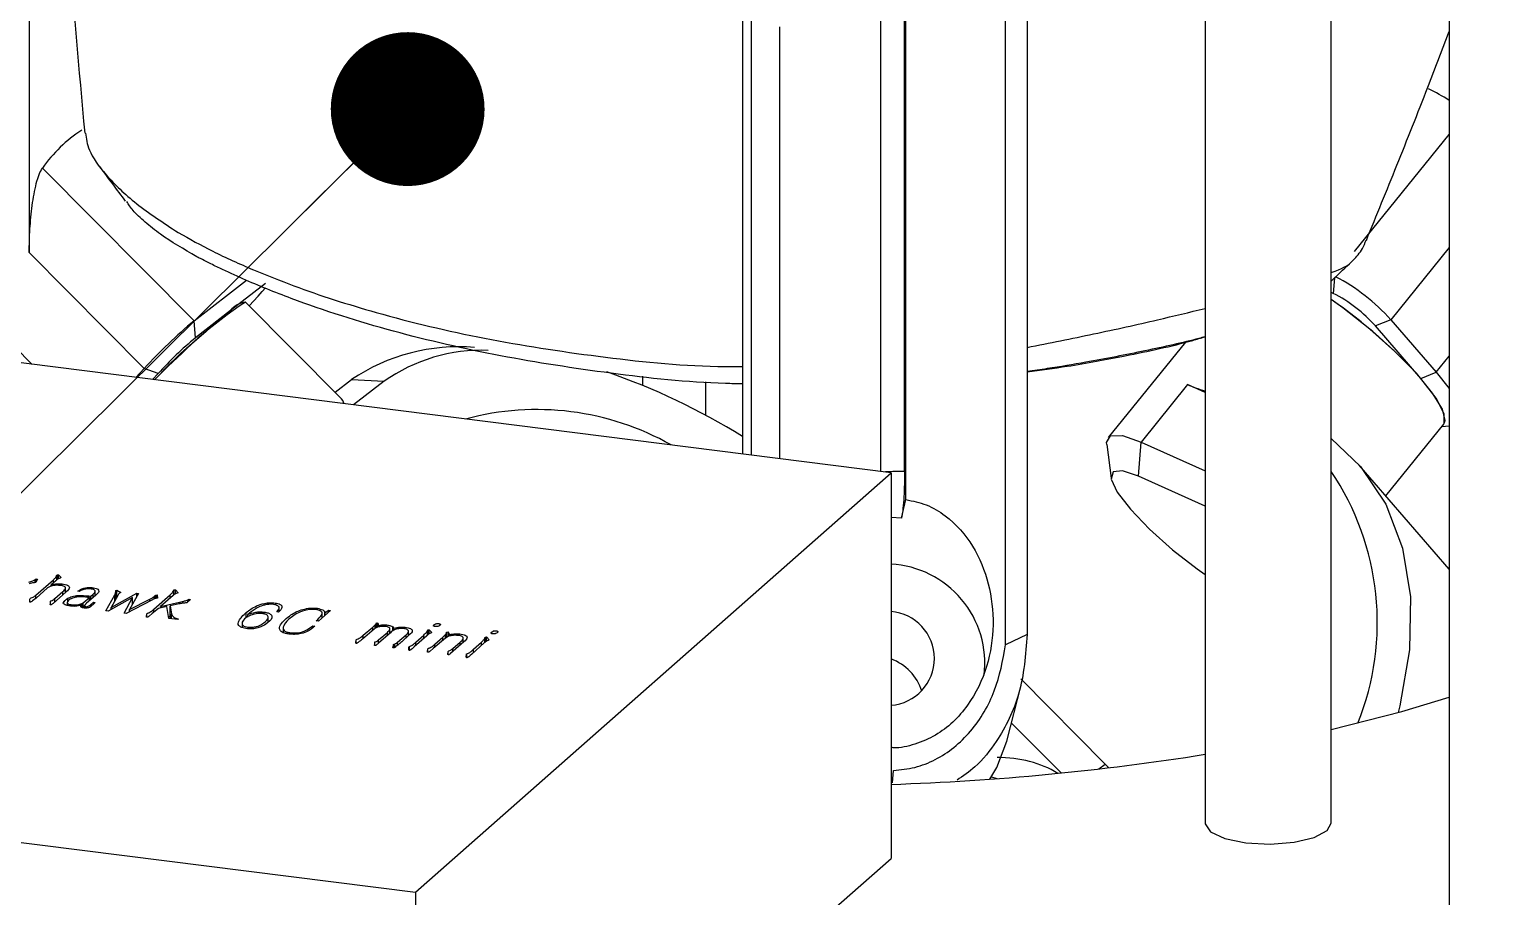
# Model space of a CAD drawing. Header units: millimetres. Extents: x 0 to 297, y 0 to 210.
# Drawn here: x 146.77 to 156.39, y 153.85 to 159.58 of the extents above; entities that cross this region are included whole.
import ezdxf

# ---------------------------------------------------------------- set-up
doc = ezdxf.new("R2010")
doc.units = ezdxf.units.MM
doc.layers.add('图框', color=7, linetype='Continuous')
doc.dimstyles.new('SLDDIMSTYLE0', dxfattribs={"dimtxt": 0.18, "dimasz": 1.016, "dimexe": 0, "dimexo": 0.0625, "dimgap": 0, "dimtad": 0, "dimtih": 1, "dimtoh": 1, "dimdec": 0, "dimrnd": 1e-09, "dimzin": 0, "dimdsep": 46, "dimtxsty": 'Standard', "dimblk1": 'DOT', "dimblk2": 'DOT', "dimsah": 1, "dimcen": 0.09, "dimadec": 0, "dimazin": 0, "dimtfac": 1.016, "dimtdec": 0, "dimtofl": 0, "dimtmove": 0, "dimatfit": 3, "dimldrblk": 'DOT', "dimfxl": 1, "dimfrac": 2, "dimtolj": 1, "dimtzin": 0, "dimarcsym": 0})

# ---------------------------------------------------------------- blocks, each defined once
blk = doc.blocks.new('_Dot')
at = {"color": 0, "linetype": 'ByBlock', "lineweight": -2}
blk.add_line((-0.5, 0), (-1, 0), dxfattribs=at)
at = {"color": 0, "linetype": 'ByBlock', "const_width": 0.5}
blk.add_lwpolyline([(-0.25, 0, 1), (0.25, 0, 1)], format="xyb", close=True, dxfattribs=at)

msp = doc.modelspace()

# ---------------------------------------------------------------- linework, layer by layer
at = {"color": 7, "linetype": 'Continuous', "lineweight": 25}
for p, q in [((156.1476, 168.2682), (156.1476, 153.0857)), ((155.3672, 154.3388), (155.3672, 162.7978)), ((146.7669, 162.6653), (146.7669, 158.1047)), ((154.5338, 162.6724), (154.5338, 154.3388)), ((152.393, 156.6602), (152.393, 160.6042)), ((152.549, 156.6585), (152.549, 160.6496)), ((152.5586, 156.474), (152.5586, 160.6107)), ((151.4785, 159.82), (151.4785, 156.7754)), ((151.5379, 156.768), (151.5379, 159.6505)), ((153.2165, 155.5149), (153.2165, 159.6527)), ((153.3589, 159.7214), (153.3589, 155.5835)), ((151.7239, 159.5946), (151.7239, 156.7445)), ((155.5216, 158.1112), (156.1476, 158.8839)), ((146.854, 158.6622), (147.8559, 157.6549)), ((147.5271, 157.3404), (146.7669, 158.1047)), ((156.1476, 158.1389), (155.7606, 157.6611)), ((147.8559, 157.6549), (148.2015, 157.9219)), ((155.3889, 157.9373), (155.3814, 157.8356)), ((146.2968, 157.8594), (146.787, 157.3665)), ((148.3274, 157.8999), (148.0964, 157.7214)), ((148.2198, 157.7533), (148.2789, 157.8171)), ((155.3814, 157.8356), (155.3672, 157.842)), ((148.0964, 157.7214), (147.8653, 157.5428)), ((148.8213, 157.1486), (148.1954, 157.7779)), ((147.8653, 157.5428), (147.8559, 157.6549)), ((155.7606, 157.6611), (155.6596, 157.6202)), ((155.9604, 157.2735), (155.6596, 157.6202)), ((155.7606, 157.6611), (156.0614, 157.3145)), ((154.4047, 157.5141), (153.8935, 156.8831)), ((152.4596, 156.6518), (146.3794, 157.4179)), ((147.4715, 157.2803), (147.5271, 157.3404)), ((147.6187, 157.307), (147.5271, 157.3404)), ((156.0614, 157.3145), (156.1476, 157.4209)), ((147.6187, 157.307), (147.5812, 157.2665)), ((148.7873, 157.1828), (148.8958, 157.2666)), ((148.8958, 157.2666), (149.1114, 157.255)), ((149.1114, 157.255), (148.9096, 157.0991)), ((150.817, 157.2899), (150.817, 157.2292)), ((151.2336, 157.2523), (151.2336, 157.0314)), ((155.9604, 157.2735), (156.0614, 157.3145)), ((156.0614, 157.3145), (156.1476, 157.2066)), ((154.4186, 157.2331), (154.1114, 156.8538)), ((154.5338, 157.1815), (154.4186, 157.2331)), ((155.7279, 156.4997), (156.1103, 156.9718)), ((156.0975, 156.956), (156.1476, 156.96)), ((154.0949, 156.6284), (154.1114, 156.8538)), ((154.1114, 156.8538), (154.5338, 156.6647)), ((153.8844, 156.8388), (153.9134, 156.6163)), ((156.1476, 156.0159), (155.5529, 156.7014)), ((149.3189, 153.882), (152.4596, 156.6518)), ((152.4596, 156.6518), (152.4596, 154.1063)), ((154.5338, 156.4318), (154.0949, 156.6284)), ((152.5279, 156.3526), (152.5586, 156.474)), ((152.5279, 156.3526), (152.4596, 156.3562)), ((146.807, 155.9463), (146.8129, 155.9506)), ((146.807, 155.9258), (146.807, 155.9463)), ((146.8221, 155.95), (146.8099, 155.9259)), ((146.8101, 155.8427), (146.9264, 155.9453)), ((146.888, 155.8909), (146.8123, 155.8233)), ((146.8129, 155.9506), (146.8221, 155.95)), ((146.8129, 155.9317), (146.8129, 155.9506)), ((146.9012, 155.8985), (146.888, 155.8909)), ((146.9428, 155.9384), (146.9118, 155.9118)), ((146.9118, 155.903), (146.9118, 155.9118)), ((146.9264, 155.9244), (146.9264, 155.9453)), ((146.949, 155.9723), (146.9506, 155.9769)), ((146.949, 155.9437), (146.949, 155.9723)), ((146.9506, 155.9769), (146.9604, 155.9784)), ((146.9506, 155.9451), (146.9506, 155.9769)), ((146.9604, 155.9784), (146.9777, 155.9589)), ((146.9604, 155.951), (146.9604, 155.9784)), ((146.9836, 155.9058), (146.9836, 155.9175)), ((147.007, 155.862), (147.007, 155.8912)), ((147.192, 155.8799), (147.192, 155.8924)), ((146.7701, 155.8011), (146.7709, 155.8049)), ((146.7709, 155.8049), (146.7718, 155.8152)), ((146.7709, 155.7988), (146.7709, 155.8049)), ((146.7718, 155.798), (146.7718, 155.8152)), ((146.8123, 155.8233), (146.7881, 155.8051)), ((146.8101, 155.8217), (146.8101, 155.8427)), ((146.9082, 155.7876), (146.9075, 155.7981)), ((147.0106, 155.8653), (146.9251, 155.7891)), ((146.9365, 155.8205), (146.9887, 155.8666)), ((146.9365, 155.7992), (146.9365, 155.8205)), ((146.9887, 155.8458), (146.9887, 155.8666)), ((146.9887, 155.788), (147.005, 155.8087)), ((147.0183, 155.7932), (147.0183, 155.7742)), ((147.0225, 155.8001), (147.0225, 155.8229)), ((147.0983, 155.8683), (147.0881, 155.8696)), ((147.1035, 155.8721), (147.0983, 155.8683)), ((147.1153, 155.7884), (147.1243, 155.7924)), ((147.1243, 155.7924), (147.1641, 155.8274)), ((147.1243, 155.7595), (147.1243, 155.7924)), ((147.205, 155.8414), (147.1453, 155.7903)), ((147.16, 155.8381), (147.1744, 155.8366)), ((147.1641, 155.8064), (147.1641, 155.8274)), ((147.1723, 155.7801), (147.1914, 155.7962)), ((147.1744, 155.8366), (147.1896, 155.8499)), ((147.1744, 155.8153), (147.1744, 155.8366)), ((147.1896, 155.8282), (147.1896, 155.8499)), ((147.1914, 155.7962), (147.2016, 155.7949)), ((147.1914, 155.7849), (147.1914, 155.7962)), ((147.2018, 155.8387), (147.2018, 155.869)), ((147.2727, 155.7402), (147.3324, 155.8466)), ((147.45, 155.827), (147.2892, 155.7381)), ((147.3083, 155.7629), (147.4775, 155.8567)), ((147.352, 155.8417), (147.3083, 155.7629)), ((147.3324, 155.8063), (147.3324, 155.8466)), ((147.3395, 155.875), (147.3467, 155.8774)), ((147.3396, 155.8711), (147.3395, 155.875)), ((147.3396, 155.8193), (147.3396, 155.8711)), ((147.3467, 155.8774), (147.3722, 155.8619)), ((147.3467, 155.8322), (147.3467, 155.8774)), ((147.3935, 155.725), (147.45, 155.827)), ((147.5764, 155.8111), (147.4077, 155.7232)), ((147.4892, 155.8552), (147.429, 155.7483)), ((147.429, 155.7483), (147.563, 155.8175)), ((147.45, 155.7856), (147.45, 155.827)), ((147.4775, 155.8567), (147.4892, 155.8552)), ((147.4775, 155.8344), (147.4775, 155.8567)), ((147.563, 155.8041), (147.563, 155.8175)), ((147.59, 155.7504), (147.6989, 155.8465)), ((147.5922, 155.8345), (147.5987, 155.8402)), ((147.5922, 155.8186), (147.5922, 155.8345)), ((147.5987, 155.8402), (147.6042, 155.8443)), ((147.5987, 155.8206), (147.5987, 155.8402)), ((147.6042, 155.8443), (147.6128, 155.8447)), ((147.6042, 155.8221), (147.6042, 155.8443)), ((147.6128, 155.8447), (147.6134, 155.8246)), ((147.6128, 155.8245), (147.6128, 155.8447)), ((147.717, 155.8403), (147.6348, 155.7687)), ((147.6348, 155.7687), (147.7595, 155.7964)), ((147.6989, 155.8245), (147.6989, 155.8465)), ((147.7211, 155.8733), (147.7227, 155.8778)), ((147.7211, 155.8437), (147.7211, 155.8733)), ((147.7227, 155.8778), (147.7325, 155.8793)), ((147.7227, 155.845), (147.7227, 155.8778)), ((147.7325, 155.8793), (147.7498, 155.8598)), ((147.7325, 155.8515), (147.7325, 155.8793)), ((147.7595, 155.7863), (147.7595, 155.7964)), ((147.8315, 155.8148), (147.8081, 155.7926)), ((147.8151, 155.813), (147.8234, 155.8164)), ((147.8151, 155.7992), (147.8151, 155.813)), ((147.8234, 155.8164), (147.8315, 155.8148)), ((147.8234, 155.8071), (147.8234, 155.8164)), ((146.9082, 155.7794), (146.9082, 155.7876)), ((147.0414, 155.7707), (147.0414, 155.781)), ((147.1083, 155.7711), (147.11, 155.7765)), ((147.1083, 155.7668), (147.1083, 155.7711)), ((147.11, 155.7671), (147.11, 155.7765)), ((147.1153, 155.7618), (147.1153, 155.7884)), ((147.1307, 155.7718), (147.1307, 155.7588)), ((147.14, 155.7581), (147.14, 155.7674)), ((147.1723, 155.7677), (147.1723, 155.7801)), ((147.1932, 155.7867), (147.1769, 155.7708)), ((147.2892, 155.7381), (147.2727, 155.7402)), ((147.3083, 155.7487), (147.3083, 155.7629)), ((147.4077, 155.7232), (147.3935, 155.725)), ((147.429, 155.7343), (147.429, 155.7483)), ((147.5414, 155.7013), (147.5421, 155.705)), ((147.5421, 155.705), (147.5431, 155.7154)), ((147.5421, 155.699), (147.5421, 155.705)), ((147.5431, 155.6982), (147.5431, 155.7154)), ((147.5796, 155.7216), (147.5596, 155.7055)), ((147.6209, 155.7564), (147.5796, 155.7216)), ((147.59, 155.7303), (147.59, 155.7504)), ((147.6768, 155.7685), (147.6209, 155.7564)), ((147.6348, 155.7594), (147.6348, 155.7687)), ((147.6881, 155.69), (147.6768, 155.7685)), ((147.6865, 155.7016), (147.6984, 155.7042)), ((147.7563, 155.7857), (147.6984, 155.7733)), ((147.6984, 155.7733), (147.7077, 155.7207)), ((147.6984, 155.6947), (147.6984, 155.7733)), ((147.7077, 155.6875), (147.7077, 155.7207)), ((148.2009, 155.6934), (148.2009, 155.7291)), ((148.2224, 155.7252), (148.2102, 155.7151)), ((148.2102, 155.6989), (148.2102, 155.7151)), ((148.3178, 155.7197), (148.3178, 155.7317)), ((148.3461, 155.6687), (148.3461, 155.6959)), ((148.4131, 155.732), (148.4021, 155.7333)), ((148.4226, 155.7403), (148.4131, 155.732)), ((148.4172, 155.7356), (148.4172, 155.7696)), ((148.7571, 155.7424), (148.6779, 155.6726)), ((148.7019, 155.6937), (148.7019, 155.7344)), ((148.7201, 155.7342), (148.7223, 155.7292)), ((148.7201, 155.7098), (148.7201, 155.7342)), ((148.7223, 155.7292), (148.7454, 155.7439)), ((148.7223, 155.7117), (148.7223, 155.7292)), ((148.7454, 155.7439), (148.7571, 155.7424)), ((148.7454, 155.7321), (148.7454, 155.7439)), ((147.7478, 155.6824), (147.6881, 155.69)), ((147.6984, 155.6947), (147.6995, 155.6885)), ((147.7438, 155.6892), (147.7526, 155.6875)), ((147.7438, 155.683), (147.7438, 155.6892)), ((147.7526, 155.6875), (147.7478, 155.6824)), ((148.1728, 155.6667), (148.1728, 155.6295)), ((148.2122, 155.6218), (148.2122, 155.6323)), ((148.3451, 155.6676), (148.3451, 155.6885)), ((148.4438, 155.6337), (148.4438, 155.5963)), ((148.6213, 155.6274), (148.6409, 155.6408)), ((148.6409, 155.6408), (148.6532, 155.6389)), ((148.6779, 155.6726), (148.6631, 155.6745)), ((149.0446, 155.6198), (148.9688, 155.5537)), ((148.9734, 155.5783), (149.0361, 155.6328)), ((149.0361, 155.6124), (149.0361, 155.6328)), ((149.0526, 155.6481), (149.0577, 155.6543)), ((149.0526, 155.6239), (149.0526, 155.6481)), ((149.0577, 155.6543), (149.0622, 155.6597)), ((149.0577, 155.6265), (149.0577, 155.6543)), ((149.0622, 155.6597), (149.0699, 155.6594)), ((149.0622, 155.6288), (149.0622, 155.6597)), ((149.0699, 155.6594), (149.075, 155.6435)), ((149.0699, 155.6322), (149.0699, 155.6594)), ((149.075, 155.6332), (149.075, 155.6435)), ((149.1499, 155.5924), (149.1499, 155.6213)), ((149.1679, 155.6351), (149.1758, 155.6263)), ((149.1679, 155.6061), (149.1679, 155.6351)), ((149.1758, 155.612), (149.1758, 155.6263)), ((149.2497, 155.6206), (149.2497, 155.6313)), ((149.2731, 155.5768), (149.2731, 155.606)), ((149.3974, 155.6091), (149.399, 155.6137)), ((149.3974, 155.5793), (149.3974, 155.6091)), ((149.399, 155.6137), (149.4083, 155.6156)), ((149.399, 155.5807), (149.399, 155.6137)), ((149.4083, 155.6156), (149.4263, 155.5959)), ((149.4083, 155.587), (149.4083, 155.6156)), ((149.4401, 155.6408), (149.4401, 155.6468)), ((149.524, 155.5989), (149.5349, 155.6014)), ((149.5349, 155.6014), (149.5432, 155.5842)), ((149.5349, 155.5716), (149.5349, 155.6014)), ((148.9249, 155.5332), (148.9256, 155.5433)), ((148.9249, 155.527), (148.9249, 155.5332)), ((148.9256, 155.5265), (148.9256, 155.5433)), ((148.9734, 155.5577), (148.9734, 155.5783)), ((149.049, 155.5176), (149.0497, 155.5277)), ((149.049, 155.5116), (149.049, 155.5176)), ((149.0497, 155.5111), (149.0497, 155.5277)), ((149.0751, 155.5478), (149.1326, 155.5977)), ((149.0751, 155.5265), (149.0751, 155.5478)), ((149.153, 155.5951), (149.0752, 155.5265)), ((149.1326, 155.5772), (149.1326, 155.5977)), ((149.1717, 155.5048), (149.1734, 155.5142)), ((149.1717, 155.4964), (149.1717, 155.5048)), ((149.1734, 155.4948), (149.1734, 155.5142)), ((149.1756, 155.5193), (149.1811, 155.521)), ((149.1756, 155.495), (149.1756, 155.5193)), ((149.1811, 155.4972), (149.1811, 155.521)), ((149.2, 155.533), (149.2566, 155.5821)), ((149.2, 155.5133), (149.2, 155.533)), ((149.2777, 155.5809), (149.2273, 155.5364)), ((149.2566, 155.5623), (149.2566, 155.5821)), ((149.278, 155.4785), (149.278, 155.5046)), ((149.3934, 155.5756), (149.3108, 155.502)), ((149.3218, 155.5338), (149.3743, 155.5801)), ((149.3218, 155.5117), (149.3218, 155.5338)), ((149.3743, 155.5585), (149.3743, 155.5801)), ((149.5162, 155.5604), (149.4359, 155.4904)), ((149.4462, 155.5193), (149.499, 155.5659)), ((149.4462, 155.4994), (149.4462, 155.5193)), ((149.499, 155.5659), (149.516, 155.5831)), ((149.499, 155.5454), (149.499, 155.5659)), ((149.516, 155.5602), (149.516, 155.5831)), ((149.5339, 155.5713), (149.5162, 155.5604)), ((149.5231, 155.5918), (149.524, 155.5989)), ((149.5231, 155.5646), (149.5231, 155.5918)), ((149.524, 155.5652), (149.524, 155.5989)), ((149.5432, 155.5741), (149.5432, 155.5842)), ((149.6386, 155.5354), (149.5505, 155.4577)), ((149.5656, 155.4917), (149.6128, 155.5333)), ((149.6108, 155.5755), (149.6108, 155.5877)), ((149.6128, 155.5127), (149.6128, 155.5333)), ((149.6339, 155.5313), (149.6339, 155.5598)), ((149.7729, 155.5278), (149.6904, 155.4541)), ((149.7013, 155.4859), (149.7538, 155.5323)), ((149.7538, 155.5107), (149.7538, 155.5323)), ((149.7769, 155.5613), (149.7785, 155.5659)), ((149.7769, 155.5315), (149.7769, 155.5613)), ((149.7785, 155.5659), (149.7878, 155.5677)), ((149.7785, 155.5329), (149.7785, 155.5659)), ((149.7878, 155.5677), (149.8058, 155.5481)), ((149.7878, 155.5392), (149.7878, 155.5677)), ((149.8197, 155.593), (149.8197, 155.599)), ((153.3589, 155.5835), (153.2165, 155.5149)), ((149.2742, 155.4862), (149.2754, 155.4969)), ((149.2754, 155.4804), (149.2754, 155.4969)), ((149.2755, 155.4804), (149.2755, 155.4986)), ((149.2756, 155.4803), (149.2756, 155.5017)), ((149.3108, 155.502), (149.3002, 155.4925)), ((149.3976, 155.4701), (149.3983, 155.4739)), ((149.3976, 155.4687), (149.3976, 155.4701)), ((149.3983, 155.4739), (149.3993, 155.4842)), ((149.3983, 155.4675), (149.3983, 155.4739)), ((149.3993, 155.467), (149.3993, 155.4842)), ((149.4359, 155.4904), (149.4157, 155.4741)), ((149.5332, 155.4575), (149.5342, 155.4678)), ((149.5332, 155.4515), (149.5332, 155.4575)), ((149.5342, 155.45), (149.5342, 155.4678)), ((149.5656, 155.4711), (149.5656, 155.4917)), ((149.6537, 155.4384), (149.6549, 155.449)), ((149.6549, 155.4326), (149.6549, 155.449)), ((149.655, 155.4326), (149.655, 155.4508)), ((149.6551, 155.4325), (149.6551, 155.4539)), ((149.6575, 155.4307), (149.6575, 155.4568)), ((149.6904, 155.4541), (149.6797, 155.4447)), ((149.7013, 155.4639), (149.7013, 155.4859)), ((153.2252, 154.8799), (153.3186, 155.25)), ((153.875, 154.7289), (153.3164, 155.2905)), ((153.2554, 154.9996), (153.5837, 154.6696)), ((143.2387, 154.648), (149.3189, 153.882)), ((152.4703, 154.6044), (152.4759, 154.6859)), ((153.1237, 154.6451), (153.1585, 154.6327)), ((153.8327, 154.6962), (153.875, 154.7289)), ((153.8989, 154.7039), (153.875, 154.7289)), ((155.3403, 154.2897), (155.3672, 154.3388)), ((149.3189, 151.3364), (152.4596, 154.1063)), ((149.3189, 153.882), (149.3189, 151.3364))]:
    msp.add_line(p, q, dxfattribs=at)
at = {"color": 7, "linetype": 'Continuous', "lineweight": 25, "flags": 128}
for points in [[(148.2789, 157.8171), (148.3058, 157.8467), (148.3272, 157.8714)], [(156.1103, 156.9718), (156.1197, 156.9955), (156.1023, 157.0707), (156.0374, 157.1774), (155.9299, 157.3078), (155.7878, 157.4522), (155.6215, 157.5999), (155.4435, 157.7399), (155.3672, 157.7947)], [(156.1103, 156.9718), (156.1134, 156.9762), (156.1137, 157.0412), (156.0613, 157.143), (155.9604, 157.2735)], [(153.8844, 156.8388), (153.8836, 156.8513), (153.9106, 156.8957), (153.9886, 156.8965), (154.1114, 156.8538)], [(155.3672, 156.877), (155.5613, 156.6916), (155.7275, 156.443), (155.8383, 156.1545), (155.8912, 155.8321), (155.8853, 155.4823), (155.8207, 155.1122), (155.8094, 155.0683)], [(154.0949, 156.6284), (153.9887, 156.6641), (153.9266, 156.6575), (153.9145, 156.6093), (153.9538, 156.5241), (154.0406, 156.4104), (154.1663, 156.2793), (154.3186, 156.1435), (154.4827, 156.0164), (154.5338, 155.9805)], [(155.3672, 154.9557), (155.8344, 155.0753), (156.1476, 155.1698)], [(153.1134, 154.6294), (153.1591, 154.7063), (153.2252, 154.8799)], [(153.1237, 154.6451), (153.1427, 154.6385), (153.1585, 154.6327)], [(154.5338, 154.3388), (154.534, 154.3345), (154.5707, 154.2817), (154.6653, 154.2376), (154.8032, 154.2089), (154.9636, 154.2), (155.1219, 154.2122), (155.2542, 154.2437), (155.3403, 154.2897)]]:
    msp.add_lwpolyline(points, dxfattribs=at)
at = {"color": 7, "linetype": 'Continuous', "lineweight": 25}
for centre, radius, start, end in [((154.8064, 156.8134), 1.2764, 41.61774, 62.50069), ((154.9497, 156.9907), 0.9488, 41.56237, 62.93214), ((150.0638, 154.9829), 3.362, 123.76153, 137.25573), ((152.4414, 152.4439), 6.836, 129.46524, 135.15302), ((148.2191, 157.6214), 0.1582, 98.62117, 140.84497), ((153.4341, 154.9963), 3.4011, 42.03179, 55.36436), ((150.0526, 155.0293), 3.4233, 129.91718, 137.53731), ((149.5128, 155.5736), 2.5675, 129.91718, 137.53731), ((149.6062, 156.209), 1.2741, 85.38585, 123.88838), ((149.7562, 156.3405), 1.119, 87.83725, 125.18962), ((149.1188, 153.0781), 4.4842, 58.24948, 70.94966), ((150.1204, 155.2674), 1.801, 60.49333, 105.14516), ((153.8853, 155.6622), 1.7866, 338.1853, 33.95762), ((152.4241, 155.3938), 0.6554, 353.1333, 86.89597), ((152.4356, 155.4259), 0.3102, 274.43416, 85.56584), ((152.3453, 155.1092), 0.3331, 17.46066, 69.92694), ((151.9101, 171.2823), 16.6968, 271.88618, 279.04111)]:
    msp.add_arc(centre, radius, start, end, dxfattribs=at)
for centre, major_axis, ratio, start_param, end_param in [((151.7988, 154.1017), (4.6114, 4.8038), 0.485077, 0.102456, 0.150286), ((151.7988, 154.1017), (4.8511, -4.6737), 0.38044, 3.057802, 3.1988), ((147.7218, 157.0724), (1.1274, 0.0201), 0.231357, 0.055624, 0.2185), ((155.3604, 157.3699), (1.0651, 0.018), 0.244919, 3.623579, 3.819979), ((152.4662, 155.2231), (0.1035, 1.4342), 0.804752, 0.017953, 0.12603), ((152.855, 153.7897), (0.8395, 0.7678), 0.73032, 0.207577, 0.674097)]:
    msp.add_ellipse(centre, major_axis=major_axis, ratio=ratio, start_param=start_param, end_param=end_param, dxfattribs=at)
for points, knots in [([(146.9655, 161.3226), (146.9834, 160.9351), (147.0211, 160.1205), (147.0949, 159.3149), (147.1337, 158.8925)], [0, 0, 0, 0, 0.475706, 1, 1, 1, 1]), ([(155.5999, 158.1854), (155.6671, 158.3504), (155.8041, 158.6865), (155.9876, 159.1457), (156.1007, 159.4414), (156.1476, 159.5641)], [0, 0, 0, 0, 0.360622, 0.734626, 1, 1, 1, 1]), ([(147.1388, 158.8929), (147.1435, 158.8569), (147.1543, 158.7742), (147.2459, 158.645), (147.3623, 158.5241), (147.5053, 158.3983), (147.6534, 158.3009), (147.7508, 158.2368)], [0, 0, 0, 0, 0.202013, 0.463346, 0.603307, 0.739055, 1, 1, 1, 1]), ([(146.7669, 158.1047), (146.7677, 158.1563), (146.7695, 158.2584), (146.7851, 158.4179), (146.8071, 158.5419), (146.8317, 158.6237), (146.8467, 158.6496), (146.854, 158.6622)], [0, 0, 0, 0, 0.252163, 0.498828, 0.748423, 0.878336, 1, 1, 1, 1]), ([(147.2323, 158.6704), (147.2603, 158.6329), (147.3164, 158.5577), (147.3732, 158.4816), (147.4016, 158.4435)], [0, 0, 0, 0, 0.499884, 1, 1, 1, 1]), ([(147.8739, 158.0774), (147.7885, 158.1269), (147.6559, 158.2036), (147.5315, 158.3053), (147.4511, 158.3786), (147.4232, 158.4223), (147.4108, 158.4418)], [0, 0, 0, 0, 0.397752, 0.617058, 0.829556, 1, 1, 1, 1]), ([(147.7508, 158.2368), (147.826, 158.195), (147.9855, 158.1063), (148.2424, 157.9912), (148.5107, 157.8847), (148.7817, 157.7913), (149.1956, 157.6664), (149.7714, 157.5295), (150.5271, 157.4142), (151.0995, 157.3535), (151.4239, 157.3519), (151.4785, 157.3516)], [0, 0, 0, 0, 0.072657, 0.154199, 0.232052, 0.307054, 0.383798, 0.574169, 0.765479, 0.960501, 1, 1, 1, 1]), ([(155.3672, 157.9742), (155.3845, 157.9801), (155.4664, 158.0081), (155.5089, 158.0492), (155.5719, 158.1185), (155.5906, 158.1676), (155.5977, 158.1863)], [0, 0, 0, 0, 0.095999, 0.454962, 0.792484, 1, 1, 1, 1]), ([(151.4785, 157.2379), (151.4411, 157.2386), (151.1461, 157.2439), (150.6089, 157.3038), (149.8749, 157.4149), (149.1663, 157.5781), (148.6033, 157.756), (148.2293, 157.9069), (148.0496, 157.9894), (147.9566, 158.0348), (147.9096, 158.0587), (147.885, 158.0716), (147.8769, 158.0759), (147.8739, 158.0774)], [0, 0, 0, 0, 0.0280583, 0.2213804, 0.4146719, 0.608475, 0.8040519, 0.9015586, 0.9503642, 0.9751789, 0.9918132, 0.9969975, 1, 1, 1, 1]), ([(155.3672, 157.9166), (155.3779, 157.9268), (155.4266, 157.9734), (155.4756, 158.0196), (155.5138, 158.0557)], [0, 0, 0, 0, 0.220135, 1, 1, 1, 1]), ([(153.3589, 157.4789), (153.5062, 157.5082), (153.8023, 157.567), (154.2019, 157.6553), (154.4309, 157.7108), (154.5338, 157.7357)], [0, 0, 0, 0, 0.3527239, 0.7091106, 1, 1, 1, 1]), ([(154.5338, 157.549), (154.5205, 157.5453), (154.4047, 157.5134), (154.1398, 157.4552), (153.8, 157.389), (153.5337, 157.344), (153.4033, 157.3257), (153.3589, 157.3195)], [0, 0, 0, 0, 0.042341, 0.367852, 0.693428, 0.895365, 1, 1, 1, 1]), ([(153.3589, 157.3181), (153.4471, 157.3295), (153.6668, 157.3581), (154.033, 157.4276), (154.3401, 157.4916), (154.5068, 157.5406), (154.5338, 157.5485)], [0, 0, 0, 0, 0.216631, 0.539359, 0.925394, 1, 1, 1, 1]), ([(152.549, 156.6585), (152.5487, 156.6247), (152.5482, 156.5567), (152.5438, 156.4704), (152.5373, 156.3979), (152.531, 156.3677), (152.5279, 156.3526)], [0, 0, 0, 0, 0.248914, 0.499974, 0.75087, 1, 1, 1, 1]), ([(152.5586, 156.474), (152.6041, 156.4646), (152.6984, 156.445), (152.8595, 156.3484), (153.0111, 156.1737), (153.1136, 155.9216), (153.1456, 155.6485), (153.1045, 155.3704), (153.0001, 155.1504), (152.8728, 155.0037), (152.7544, 154.9139), (152.6205, 154.8568), (152.5174, 154.8319), (152.4647, 154.8373), (152.4596, 154.8378)], [0, 0, 0, 0, 0.060311, 0.124791, 0.248817, 0.372621, 0.496572, 0.620251, 0.744113, 0.80787, 0.868726, 0.931779, 0.993476, 1, 1, 1, 1]), ([(146.7644, 155.9292), (146.7736, 155.9321), (146.7899, 155.9372), (146.8018, 155.9435), (146.807, 155.9463)], [0, 0, 0, 0, 0.560022, 1, 1, 1, 1]), ([(146.8099, 155.9259), (146.8051, 155.9259), (146.7954, 155.926), (146.7802, 155.9231), (146.7713, 155.9203), (146.7658, 155.9186)], [0, 0, 0, 0, 0.279238, 0.559503, 1, 1, 1, 1]), ([(146.9707, 155.9077), (146.9632, 155.9081), (146.9483, 155.909), (146.928, 155.9067), (146.9111, 155.9035), (146.9045, 155.9002), (146.9012, 155.8985)], [0, 0, 0, 0, 0.280093, 0.560076, 0.780537, 1, 1, 1, 1]), ([(146.9118, 155.9118), (146.9241, 155.9147), (146.9461, 155.9198), (146.9721, 155.9182), (146.9836, 155.9175)], [0, 0, 0, 0, 0.558461, 1, 1, 1, 1]), ([(146.9264, 155.9453), (146.932, 155.9502), (146.9421, 155.959), (146.9469, 155.9682), (146.949, 155.9723)], [0, 0, 0, 0, 0.559967, 1, 1, 1, 1]), ([(146.9777, 155.9589), (146.969, 155.9555), (146.9534, 155.9494), (146.9461, 155.9418), (146.9428, 155.9384)], [0, 0, 0, 0, 0.556119, 1, 1, 1, 1]), ([(146.9887, 155.8666), (146.9973, 155.8741), (147.0081, 155.8835), (147.0064, 155.8955), (147.0005, 155.9012), (146.9877, 155.9057), (146.9764, 155.907), (146.9707, 155.9077)], [0, 0, 0, 0, 0.499702, 0.624885, 0.750087, 0.874801, 1, 1, 1, 1]), ([(146.9836, 155.9175), (146.9907, 155.9165), (147.0047, 155.9146), (147.0211, 155.909), (147.0305, 155.9021), (147.0357, 155.8869), (147.0218, 155.8749), (147.0106, 155.8653)], [0, 0, 0, 0, 0.125239, 0.250145, 0.375244, 0.50027, 1, 1, 1, 1]), ([(147.0881, 155.8696), (147.0989, 155.8766), (147.1124, 155.8854), (147.1405, 155.8924), (147.1633, 155.8949), (147.1805, 155.8934), (147.192, 155.8924)], [0, 0, 0, 0, 0.4991635, 0.6249954, 0.7505075, 1, 1, 1, 1]), ([(147.192, 155.8924), (147.1979, 155.8911), (147.2098, 155.8885), (147.2237, 155.8802), (147.23, 155.8635), (147.215, 155.8503), (147.205, 155.8414)], [0, 0, 0, 0, 0.12511, 0.250289, 0.499381, 1, 1, 1, 1]), ([(146.7732, 155.7974), (146.7724, 155.7977), (146.7709, 155.7983), (146.7703, 155.7996), (146.7702, 155.8005), (146.7701, 155.8011)], [0, 0, 0, 0, 0.276602, 0.557756, 1, 1, 1, 1]), ([(146.7718, 155.8152), (146.7717, 155.817), (146.7714, 155.8206), (146.7803, 155.8257), (146.7937, 155.8302), (146.8009, 155.8366), (146.807, 155.8407), (146.8101, 155.8427)], [0, 0, 0, 0, 0.170843, 0.337351, 0.55768, 0.778866, 1, 1, 1, 1]), ([(146.7881, 155.8051), (146.7854, 155.8028), (146.7822, 155.8002), (146.7767, 155.7978), (146.7752, 155.7973), (146.7743, 155.7972), (146.7737, 155.7973), (146.7734, 155.7974), (146.7732, 155.7974)], [0, 0, 0, 0, 0.7491239, 0.8724869, 0.9381454, 0.9529559, 0.9671473, 1, 1, 1, 1]), ([(146.9075, 155.7981), (146.9075, 155.8), (146.9075, 155.8025), (146.9085, 155.8055), (146.9153, 155.808), (146.9283, 155.8121), (146.9334, 155.8174), (146.9365, 155.8205)], [0, 0, 0, 0, 0.225212, 0.291595, 0.359432, 0.610981, 1, 1, 1, 1]), ([(147.0389, 155.7708), (147.0318, 155.7717), (147.0176, 155.7736), (147.0022, 155.7795), (146.9946, 155.7867), (146.9928, 155.8019), (147.0093, 155.8136), (147.0225, 155.8229)], [0, 0, 0, 0, 0.124958, 0.249829, 0.374808, 0.500261, 1, 1, 1, 1]), ([(147.0184, 155.7947), (147.0183, 155.7931), (147.0183, 155.7899), (147.0222, 155.7855), (147.0312, 155.7826), (147.038, 155.7815), (147.0414, 155.781)], [0, 0, 0, 0, 0.280791, 0.560009, 0.779831, 1, 1, 1, 1]), ([(147.1641, 155.8274), (147.1471, 155.8294), (147.1215, 155.8325), (147.0844, 155.8322), (147.0531, 155.8255), (147.0286, 155.8123), (147.0218, 155.8006), (147.0184, 155.7947)], [0, 0, 0, 0, 0.25044, 0.375671, 0.5005, 0.75036, 1, 1, 1, 1]), ([(147.0225, 155.8229), (147.0309, 155.827), (147.0475, 155.8354), (147.0985, 155.8439), (147.1366, 155.8403), (147.16, 155.8381)], [0, 0, 0, 0, 0.281624, 0.560938, 1, 1, 1, 1]), ([(147.1722, 155.8844), (147.1643, 155.8848), (147.1485, 155.8855), (147.1224, 155.881), (147.1107, 155.8755), (147.1035, 155.8721)], [0, 0, 0, 0, 0.279688, 0.560124, 1, 1, 1, 1]), ([(147.1896, 155.8499), (147.1958, 155.8563), (147.2035, 155.8642), (147.201, 155.874), (147.1965, 155.8788), (147.1861, 155.8826), (147.1768, 155.8838), (147.1722, 155.8844)], [0, 0, 0, 0, 0.4996168, 0.624928, 0.7499302, 0.874871, 1, 1, 1, 1]), ([(147.2016, 155.7949), (147.2001, 155.7934), (147.1974, 155.7906), (147.1945, 155.7879), (147.1932, 155.7867)], [0, 0, 0, 0, 0.560046, 1, 1, 1, 1]), ([(147.3324, 155.8466), (147.3332, 155.8486), (147.3348, 155.8527), (147.3385, 155.8608), (147.3391, 155.867), (147.3396, 155.8711)], [0, 0, 0, 0, 0.250262, 0.500525, 1, 1, 1, 1]), ([(147.3722, 155.8619), (147.3666, 155.8583), (147.3566, 155.8519), (147.3534, 155.8449), (147.352, 155.8417)], [0, 0, 0, 0, 0.559451, 1, 1, 1, 1]), ([(147.563, 155.8175), (147.5689, 155.8206), (147.5795, 155.8261), (147.5883, 155.8319), (147.5922, 155.8345)], [0, 0, 0, 0, 0.560005, 1, 1, 1, 1]), ([(147.6134, 155.8246), (147.6063, 155.823), (147.5952, 155.8203), (147.5843, 155.8153), (147.5791, 155.8125), (147.5764, 155.8111)], [0, 0, 0, 0, 0.462889, 0.730501, 1, 1, 1, 1]), ([(147.6989, 155.8465), (147.7044, 155.8514), (147.7143, 155.8601), (147.719, 155.8692), (147.7211, 155.8733)], [0, 0, 0, 0, 0.559959, 1, 1, 1, 1]), ([(147.7498, 155.8598), (147.742, 155.8564), (147.7279, 155.8505), (147.7203, 155.8434), (147.717, 155.8403)], [0, 0, 0, 0, 0.55946, 1, 1, 1, 1]), ([(147.8081, 155.7926), (147.7977, 155.792), (147.779, 155.7908), (147.7633, 155.7872), (147.7563, 155.7857)], [0, 0, 0, 0, 0.558345, 1, 1, 1, 1]), ([(147.7595, 155.7964), (147.771, 155.7991), (147.7915, 155.8039), (147.8079, 155.8102), (147.8151, 155.813)], [0, 0, 0, 0, 0.560277, 1, 1, 1, 1]), ([(148.2009, 155.7291), (148.2206, 155.7441), (148.25, 155.7667), (148.3086, 155.7879), (148.3556, 155.7949), (148.3795, 155.7924), (148.3915, 155.7912)], [0, 0, 0, 0, 0.501126, 0.751015, 0.875517, 1, 1, 1, 1]), ([(146.9251, 155.7891), (146.9227, 155.7871), (146.9191, 155.7841), (146.914, 155.781), (146.9109, 155.7799), (146.9098, 155.7796), (146.9088, 155.7794), (146.9082, 155.7794), (146.9077, 155.7794), (146.9071, 155.7796), (146.9066, 155.7798), (146.9059, 155.7806), (146.9063, 155.7832), (146.9074, 155.7857), (146.9082, 155.7876)], [0, 0, 0, 0, 0.324593, 0.487166, 0.520104, 0.551276, 0.561854, 0.572545, 0.57999, 0.589552, 0.604837, 0.625676, 0.707917, 1, 1, 1, 1]), ([(147.11, 155.7765), (147.0979, 155.7738), (147.0811, 155.77), (147.0552, 155.7694), (147.0443, 155.7704), (147.0389, 155.7708)], [0, 0, 0, 0, 0.559968, 0.779814, 1, 1, 1, 1]), ([(147.0414, 155.781), (147.0489, 155.7801), (147.0638, 155.7783), (147.0926, 155.7805), (147.1067, 155.7854), (147.1153, 155.7884)], [0, 0, 0, 0, 0.28156, 0.560524, 1, 1, 1, 1]), ([(147.1769, 155.7708), (147.1736, 155.7678), (147.1685, 155.7632), (147.1538, 155.7589), (147.1394, 155.7576), (147.1252, 155.7589), (147.1134, 155.7618), (147.1065, 155.7663), (147.1077, 155.7695), (147.1083, 155.7711)], [0, 0, 0, 0, 0.250918, 0.375579, 0.500314, 0.624885, 0.750504, 0.874792, 1, 1, 1, 1]), ([(147.1453, 155.7903), (147.141, 155.7864), (147.1347, 155.7805), (147.1305, 155.7738), (147.1307, 155.7706), (147.1321, 155.7691), (147.1355, 155.7679), (147.1385, 155.7676), (147.14, 155.7674)], [0, 0, 0, 0, 0.5003274, 0.7502041, 0.8127643, 0.8751758, 0.9375196, 1, 1, 1, 1]), ([(147.14, 155.7674), (147.1411, 155.7673), (147.1432, 155.7671), (147.1478, 155.7673), (147.1541, 155.769), (147.1622, 155.7735), (147.1682, 155.7774), (147.1723, 155.7801)], [0, 0, 0, 0, 0.063272, 0.124807, 0.25011, 0.499774, 1, 1, 1, 1]), ([(147.5444, 155.6976), (147.5436, 155.6979), (147.5421, 155.6984), (147.5417, 155.6998), (147.5415, 155.7007), (147.5414, 155.7013)], [0, 0, 0, 0, 0.276529, 0.557774, 1, 1, 1, 1]), ([(147.5431, 155.7154), (147.5433, 155.7168), (147.5437, 155.7192), (147.5444, 155.723), (147.551, 155.7252), (147.561, 155.7287), (147.5705, 155.7346), (147.5809, 155.7424), (147.5869, 155.7478), (147.59, 155.7504)], [0, 0, 0, 0, 0.106764, 0.190364, 0.274261, 0.340115, 0.559497, 0.779722, 1, 1, 1, 1]), ([(147.5596, 155.7055), (147.5569, 155.7032), (147.5536, 155.7004), (147.548, 155.6979), (147.5465, 155.6974), (147.5456, 155.6973), (147.545, 155.6974), (147.5446, 155.6975), (147.5444, 155.6976)], [0, 0, 0, 0, 0.749103, 0.872589, 0.938141, 0.953122, 0.967261, 1, 1, 1, 1]), ([(147.7077, 155.7207), (147.7096, 155.7142), (147.7122, 155.7052), (147.7272, 155.6945), (147.7382, 155.691), (147.7438, 155.6892)], [0, 0, 0, 0, 0.559772, 0.780756, 1, 1, 1, 1]), ([(148.2083, 155.6217), (148.2012, 155.6225), (148.187, 155.6241), (148.1663, 155.6314), (148.1431, 155.6472), (148.1511, 155.6829), (148.181, 155.7106), (148.2009, 155.7291)], [0, 0, 0, 0, 0.062502, 0.125052, 0.249456, 0.499205, 1, 1, 1, 1]), ([(148.3076, 155.7219), (148.3004, 155.7223), (148.2859, 155.7229), (148.2581, 155.7196), (148.2176, 155.7089), (148.2005, 155.6954), (148.1891, 155.6863)], [0, 0, 0, 0, 0.125002, 0.25039, 0.499615, 1, 1, 1, 1]), ([(148.2102, 155.7151), (148.226, 155.7212), (148.248, 155.7297), (148.2902, 155.7338), (148.3086, 155.7324), (148.3178, 155.7317)], [0, 0, 0, 0, 0.5587804, 0.7794172, 1, 1, 1, 1]), ([(148.4021, 155.7333), (148.4121, 155.7448), (148.424, 155.7584), (148.4095, 155.7736), (148.3978, 155.7789), (148.3809, 155.7823), (148.3584, 155.784), (148.3325, 155.7814), (148.3019, 155.7734), (148.2599, 155.7552), (148.2374, 155.7372), (148.2224, 155.7252)], [0, 0, 0, 0, 0.24897, 0.295927, 0.342861, 0.389663, 0.436612, 0.506268, 0.57683, 0.717747, 1, 1, 1, 1]), ([(148.3451, 155.6885), (148.3459, 155.6957), (148.3472, 155.7058), (148.3303, 155.7179), (148.3152, 155.7206), (148.3076, 155.7219)], [0, 0, 0, 0, 0.5609725, 0.7810822, 1, 1, 1, 1]), ([(148.3178, 155.7317), (148.3278, 155.73), (148.3479, 155.7266), (148.3684, 155.7129), (148.3758, 155.6866), (148.3488, 155.666), (148.3309, 155.6523)], [0, 0, 0, 0, 0.1247365, 0.2498596, 0.4999177, 1, 1, 1, 1]), ([(148.3915, 155.7912), (148.3979, 155.7901), (148.4109, 155.788), (148.4302, 155.7806), (148.4416, 155.7636), (148.4302, 155.7496), (148.4226, 155.7403)], [0, 0, 0, 0, 0.125533, 0.250551, 0.499926, 1, 1, 1, 1]), ([(148.4892, 155.586), (148.4809, 155.5871), (148.4642, 155.5892), (148.4442, 155.5953), (148.4301, 155.6029), (148.4172, 155.6202), (148.4259, 155.6594), (148.4679, 155.692), (148.4959, 155.7138)], [0, 0, 0, 0, 0.062511, 0.125174, 0.187621, 0.250253, 0.499994, 1, 1, 1, 1]), ([(148.6667, 155.7473), (148.6601, 155.748), (148.6469, 155.7496), (148.6186, 155.7489), (148.5743, 155.7412), (148.5149, 155.7145), (148.4867, 155.6884), (148.468, 155.6709)], [0, 0, 0, 0, 0.062525, 0.1251, 0.249609, 0.499352, 1, 1, 1, 1]), ([(148.4959, 155.7138), (148.5155, 155.7254), (148.5448, 155.7428), (148.6026, 155.7559), (148.6415, 155.7596), (148.6606, 155.7576), (148.6702, 155.7567)], [0, 0, 0, 0, 0.50089, 0.750047, 0.875473, 1, 1, 1, 1]), ([(148.6631, 155.6745), (148.677, 155.6868), (148.6978, 155.7053), (148.7049, 155.7285), (148.6913, 155.7415), (148.6749, 155.7453), (148.6667, 155.7473)], [0, 0, 0, 0, 0.501282, 0.751056, 0.875503, 1, 1, 1, 1]), ([(148.6702, 155.7567), (148.6836, 155.7535), (148.7077, 155.7477), (148.7163, 155.7384), (148.7201, 155.7342)], [0, 0, 0, 0, 0.558646, 1, 1, 1, 1]), ([(148.1891, 155.6863), (148.1811, 155.6766), (148.1691, 155.662), (148.1753, 155.6443), (148.191, 155.6353), (148.2052, 155.6333), (148.2122, 155.6323)], [0, 0, 0, 0, 0.500473, 0.750416, 0.875213, 1, 1, 1, 1]), ([(148.3309, 155.6523), (148.3168, 155.6443), (148.2992, 155.6343), (148.269, 155.6247), (148.2434, 155.6206), (148.2223, 155.6213), (148.2083, 155.6217)], [0, 0, 0, 0, 0.50088, 0.62617, 0.751144, 1, 1, 1, 1]), ([(148.2122, 155.6323), (148.2221, 155.6319), (148.2419, 155.6311), (148.278, 155.6376), (148.3175, 155.657), (148.334, 155.6759), (148.3451, 155.6885)], [0, 0, 0, 0, 0.1241427, 0.2493718, 0.4989129, 1, 1, 1, 1]), ([(148.468, 155.6709), (148.4577, 155.6577), (148.4423, 155.638), (148.4448, 155.6142), (148.4611, 155.6012), (148.4791, 155.5978), (148.488, 155.5961)], [0, 0, 0, 0, 0.501384, 0.750668, 0.87577, 1, 1, 1, 1]), ([(148.488, 155.5961), (148.4953, 155.5953), (148.5098, 155.5936), (148.533, 155.5943), (148.5545, 155.597), (148.5904, 155.6067), (148.6075, 155.6182), (148.6213, 155.6274)], [0, 0, 0, 0, 0.12484, 0.249927, 0.374951, 0.500103, 1, 1, 1, 1]), ([(148.6532, 155.6389), (148.6384, 155.6257), (148.6161, 155.6059), (148.562, 155.5879), (148.5203, 155.584), (148.4996, 155.5853), (148.4892, 155.586)], [0, 0, 0, 0, 0.501053, 0.750179, 0.87515, 1, 1, 1, 1]), ([(149.0361, 155.6328), (149.0393, 155.6357), (149.045, 155.6407), (149.0503, 155.6459), (149.0526, 155.6481)], [0, 0, 0, 0, 0.559998, 1, 1, 1, 1]), ([(149.1201, 155.6372), (149.1108, 155.6372), (149.0922, 155.6371), (149.0617, 155.6316), (149.0511, 155.6243), (149.0446, 155.6198)], [0, 0, 0, 0, 0.279658, 0.559409, 1, 1, 1, 1]), ([(149.075, 155.6435), (149.0843, 155.645), (149.1027, 155.6482), (149.1323, 155.6466), (149.1547, 155.6418), (149.1635, 155.6373), (149.1679, 155.6351)], [0, 0, 0, 0, 0.281832, 0.559777, 0.781144, 1, 1, 1, 1]), ([(149.1326, 155.5977), (149.136, 155.6012), (149.1424, 155.608), (149.15, 155.617), (149.15, 155.6246), (149.1443, 155.6302), (149.1338, 155.6345), (149.1246, 155.6363), (149.1201, 155.6372)], [0, 0, 0, 0, 0.25417, 0.482261, 0.63536, 0.757582, 0.880318, 1, 1, 1, 1]), ([(149.2369, 155.6225), (149.2315, 155.6228), (149.2207, 155.6233), (149.1996, 155.6211), (149.1691, 155.6128), (149.1594, 155.6022), (149.153, 155.5951)], [0, 0, 0, 0, 0.125065, 0.249927, 0.498858, 1, 1, 1, 1]), ([(149.1758, 155.6263), (149.1888, 155.6289), (149.2119, 155.6336), (149.2382, 155.632), (149.2497, 155.6313)], [0, 0, 0, 0, 0.560866, 1, 1, 1, 1]), ([(149.2566, 155.5821), (149.2647, 155.5895), (149.2748, 155.5988), (149.272, 155.6105), (149.2654, 155.616), (149.2537, 155.6206), (149.2425, 155.6219), (149.2369, 155.6225)], [0, 0, 0, 0, 0.5005212, 0.6253413, 0.7504991, 0.8751267, 1, 1, 1, 1]), ([(149.2497, 155.6313), (149.2564, 155.6304), (149.2698, 155.6284), (149.2861, 155.6233), (149.2949, 155.6165), (149.3, 155.6019), (149.2876, 155.5902), (149.2777, 155.5809)], [0, 0, 0, 0, 0.125233, 0.250081, 0.375167, 0.500385, 1, 1, 1, 1]), ([(149.3743, 155.5801), (149.3774, 155.5833), (149.3825, 155.5887), (149.3891, 155.5962), (149.3947, 155.6026), (149.3965, 155.6069), (149.3974, 155.6091)], [0, 0, 0, 0, 0.340004, 0.560034, 0.780041, 1, 1, 1, 1]), ([(149.4479, 155.6363), (149.4451, 155.6368), (149.4396, 155.6377), (149.4358, 155.6419), (149.4384, 155.6448), (149.4401, 155.6468)], [0, 0, 0, 0, 0.249523, 0.499433, 1, 1, 1, 1]), ([(149.4401, 155.6468), (149.4432, 155.6491), (149.4479, 155.6526), (149.4575, 155.656), (149.4653, 155.6566), (149.4709, 155.6561), (149.4761, 155.6552), (149.4804, 155.6539), (149.483, 155.6522), (149.4844, 155.6483), (149.4816, 155.6452), (149.4794, 155.6427)], [0, 0, 0, 0, 0.250251, 0.375195, 0.437424, 0.499949, 0.56276, 0.625215, 0.687866, 0.750538, 1, 1, 1, 1]), ([(149.4794, 155.6427), (149.4757, 155.6408), (149.4711, 155.6383), (149.463, 155.6361), (149.458, 155.6356), (149.4527, 155.6356), (149.4495, 155.636), (149.4479, 155.6363)], [0, 0, 0, 0, 0.499091, 0.624951, 0.74949, 0.874782, 1, 1, 1, 1]), ([(149.8197, 155.599), (149.8227, 155.6013), (149.8274, 155.6048), (149.837, 155.6082), (149.8448, 155.6087), (149.8505, 155.6083), (149.8556, 155.6074), (149.8599, 155.6061), (149.8625, 155.6043), (149.8639, 155.6005), (149.8611, 155.5974), (149.8589, 155.5949)], [0, 0, 0, 0, 0.250251, 0.375195, 0.437424, 0.499949, 0.56276, 0.625215, 0.687866, 0.750538, 1, 1, 1, 1]), ([(148.9264, 155.5259), (148.9254, 155.5265), (148.9232, 155.5277), (148.9249, 155.5303), (148.9249, 155.5321), (148.9249, 155.5332)], [0, 0, 0, 0, 0.272775, 0.556924, 1, 1, 1, 1]), ([(148.9256, 155.5433), (148.9258, 155.5447), (148.9261, 155.5471), (148.9276, 155.5517), (148.9428, 155.5555), (148.9523, 155.5626), (148.9641, 155.5702), (148.9703, 155.5756), (148.9734, 155.5783)], [0, 0, 0, 0, 0.10679, 0.190275, 0.339988, 0.559338, 0.779684, 1, 1, 1, 1]), ([(148.9688, 155.5537), (148.9592, 155.5462), (148.9472, 155.5367), (148.9347, 155.5273), (148.9306, 155.5254), (148.9296, 155.5252), (148.9286, 155.5252), (148.9274, 155.5254), (148.9267, 155.5257), (148.9264, 155.5259)], [0, 0, 0, 0, 0.749291, 0.937135, 0.95301, 0.960556, 0.968508, 0.984118, 1, 1, 1, 1]), ([(149.0516, 155.5104), (149.0509, 155.5106), (149.0495, 155.511), (149.048, 155.5122), (149.0487, 155.5145), (149.0489, 155.5163), (149.049, 155.5176)], [0, 0, 0, 0, 0.124479, 0.249928, 0.498848, 1, 1, 1, 1]), ([(149.0497, 155.5277), (149.0497, 155.5294), (149.0498, 155.5317), (149.0504, 155.5342), (149.0523, 155.5353), (149.0579, 155.5371), (149.0672, 155.5411), (149.0722, 155.5453), (149.0751, 155.5478)], [0, 0, 0, 0, 0.231243, 0.303711, 0.335269, 0.397405, 0.645682, 1, 1, 1, 1]), ([(149.0752, 155.5265), (149.0704, 155.5223), (149.0643, 155.5169), (149.0564, 155.5115), (149.0535, 155.5105), (149.0529, 155.5103), (149.0525, 155.5102), (149.0522, 155.5102), (149.0519, 155.5103), (149.0517, 155.5104), (149.0516, 155.5104)], [0, 0, 0, 0, 0.749646, 0.935687, 0.960064, 0.974798, 0.9797, 0.984049, 0.991297, 1, 1, 1, 1]), ([(149.2273, 155.5364), (149.2187, 155.529), (149.2064, 155.5184), (149.1898, 155.5053), (149.1842, 155.4988), (149.1785, 155.4956), (149.1755, 155.4949), (149.1733, 155.4948), (149.1718, 155.4948), (149.1708, 155.4949), (149.1704, 155.4952), (149.1699, 155.4959), (149.1696, 155.4973), (149.1706, 155.5004), (149.1712, 155.5031), (149.1717, 155.5048)], [0, 0, 0, 0, 0.419885, 0.604637, 0.749766, 0.780935, 0.796344, 0.812354, 0.818477, 0.823877, 0.829677, 0.836026, 0.85939, 0.906279, 1, 1, 1, 1]), ([(149.1734, 155.5142), (149.1733, 155.5152), (149.1732, 155.5169), (149.1749, 155.5186), (149.1756, 155.5193)], [0, 0, 0, 0, 0.561387, 1, 1, 1, 1]), ([(149.1811, 155.521), (149.1851, 155.5232), (149.1923, 155.527), (149.1976, 155.5311), (149.2, 155.533)], [0, 0, 0, 0, 0.559795, 1, 1, 1, 1]), ([(149.2754, 155.4969), (149.2752, 155.4983), (149.2748, 155.501), (149.277, 155.5035), (149.278, 155.5046)], [0, 0, 0, 0, 0.56468, 1, 1, 1, 1]), ([(149.278, 155.5046), (149.2851, 155.5075), (149.2968, 155.5123), (149.3066, 155.5202), (149.3141, 155.527), (149.3192, 155.5315), (149.3218, 155.5338)], [0, 0, 0, 0, 0.339431, 0.559546, 0.779773, 1, 1, 1, 1]), ([(149.4263, 155.5959), (149.4215, 155.5938), (149.4136, 155.5904), (149.4048, 155.5851), (149.3984, 155.5804), (149.3951, 155.5772), (149.3934, 155.5756)], [0, 0, 0, 0, 0.3396428, 0.5597858, 0.7798695, 1, 1, 1, 1]), ([(149.3993, 155.4842), (149.3996, 155.4856), (149.4001, 155.488), (149.4007, 155.4917), (149.4073, 155.494), (149.4174, 155.4974), (149.4261, 155.5035), (149.4371, 155.5112), (149.4432, 155.5166), (149.4462, 155.5193)], [0, 0, 0, 0, 0.10679, 0.190434, 0.274328, 0.340195, 0.559389, 0.77969, 1, 1, 1, 1]), ([(149.516, 155.5831), (149.5167, 155.5838), (149.518, 155.5853), (149.5209, 155.5881), (149.5223, 155.5903), (149.5231, 155.5918)], [0, 0, 0, 0, 0.250858, 0.5017161, 1, 1, 1, 1]), ([(149.5984, 155.5775), (149.5918, 155.578), (149.5787, 155.5789), (149.5606, 155.5773), (149.5448, 155.575), (149.5375, 155.5725), (149.5339, 155.5713)], [0, 0, 0, 0, 0.280341, 0.560729, 0.781766, 1, 1, 1, 1]), ([(149.5432, 155.5842), (149.5554, 155.5859), (149.5771, 155.5891), (149.6005, 155.5881), (149.6108, 155.5877)], [0, 0, 0, 0, 0.558474, 1, 1, 1, 1]), ([(149.6128, 155.5333), (149.6225, 155.5412), (149.637, 155.553), (149.6324, 155.5683), (149.6165, 155.5753), (149.6044, 155.5768), (149.5984, 155.5775)], [0, 0, 0, 0, 0.501093, 0.749986, 0.874733, 1, 1, 1, 1]), ([(149.6108, 155.5877), (149.6177, 155.5866), (149.6314, 155.5845), (149.6479, 155.5791), (149.6581, 155.5722), (149.6615, 155.557), (149.6488, 155.545), (149.6386, 155.5354)], [0, 0, 0, 0, 0.12497, 0.250152, 0.375038, 0.50006, 1, 1, 1, 1]), ([(149.7538, 155.5323), (149.7569, 155.5355), (149.762, 155.5409), (149.7686, 155.5484), (149.7742, 155.5547), (149.776, 155.5591), (149.7769, 155.5613)], [0, 0, 0, 0, 0.340004, 0.560034, 0.780041, 1, 1, 1, 1]), ([(149.8058, 155.5481), (149.801, 155.546), (149.7931, 155.5426), (149.7843, 155.5373), (149.7779, 155.5326), (149.7746, 155.5294), (149.7729, 155.5278)], [0, 0, 0, 0, 0.339643, 0.559786, 0.779869, 1, 1, 1, 1]), ([(149.8274, 155.5885), (149.8246, 155.5889), (149.8191, 155.5899), (149.8153, 155.5941), (149.8179, 155.597), (149.8197, 155.599)], [0, 0, 0, 0, 0.249523, 0.499433, 1, 1, 1, 1]), ([(149.8589, 155.5949), (149.8552, 155.593), (149.8506, 155.5905), (149.8425, 155.5883), (149.8375, 155.5878), (149.8322, 155.5878), (149.829, 155.5882), (149.8274, 155.5885)], [0, 0, 0, 0, 0.499091, 0.624951, 0.74949, 0.874782, 1, 1, 1, 1]), ([(152.4759, 154.6859), (152.5232, 154.6908), (152.6184, 154.7005), (152.7544, 154.7549), (152.8798, 154.836), (153.0259, 154.9802), (153.1613, 155.2105), (153.198, 155.4123), (153.2165, 155.5149)], [0, 0, 0, 0, 0.116332, 0.233867, 0.353896, 0.479334, 0.735522, 1, 1, 1, 1]), ([(153.3589, 155.5835), (153.3489, 155.4507), (153.3305, 155.2058), (153.1873, 154.9086), (153.0372, 154.7199), (152.9362, 154.6499), (152.8957, 154.6218)], [0, 0, 0, 0, 0.366269, 0.674942, 0.869868, 1, 1, 1, 1]), ([(149.2781, 155.4786), (149.277, 155.4792), (149.2748, 155.4805), (149.2744, 155.4832), (149.2742, 155.4851), (149.2742, 155.4862)], [0, 0, 0, 0, 0.269256, 0.553524, 1, 1, 1, 1]), ([(149.3002, 155.4925), (149.2972, 155.49), (149.2927, 155.4863), (149.2867, 155.4821), (149.2829, 155.4801), (149.2812, 155.4791), (149.2802, 155.4787), (149.2796, 155.4786), (149.2788, 155.4785), (149.2784, 155.4786), (149.2781, 155.4786)], [0, 0, 0, 0, 0.4989495, 0.7497063, 0.8729238, 0.9380315, 0.9541608, 0.9689466, 0.9837928, 1, 1, 1, 1]), ([(149.4006, 155.4664), (149.3998, 155.4667), (149.3982, 155.4672), (149.3974, 155.4685), (149.3975, 155.4695), (149.3976, 155.4701)], [0, 0, 0, 0, 0.277928, 0.558766, 1, 1, 1, 1]), ([(149.4157, 155.4741), (149.4129, 155.4718), (149.4097, 155.4691), (149.4043, 155.4667), (149.4027, 155.4662), (149.4018, 155.4662), (149.4012, 155.4662), (149.4009, 155.4663), (149.4006, 155.4664)], [0, 0, 0, 0, 0.749028, 0.872786, 0.93805, 0.952984, 0.967436, 1, 1, 1, 1]), ([(149.5355, 155.45), (149.5344, 155.4506), (149.532, 155.4519), (149.5325, 155.4545), (149.533, 155.4564), (149.5332, 155.4575)], [0, 0, 0, 0, 0.272908, 0.555388, 1, 1, 1, 1]), ([(149.5342, 155.4678), (149.5339, 155.4694), (149.5334, 155.4724), (149.5398, 155.477), (149.5514, 155.4809), (149.5592, 155.4862), (149.5635, 155.4899), (149.5656, 155.4917)], [0, 0, 0, 0, 0.171158, 0.336133, 0.557472, 0.778618, 1, 1, 1, 1]), ([(149.5505, 155.4577), (149.5476, 155.4555), (149.5439, 155.4528), (149.5384, 155.4503), (149.5368, 155.4499), (149.5365, 155.4499), (149.5362, 155.4498), (149.5359, 155.4499), (149.5357, 155.45), (149.5355, 155.45)], [0, 0, 0, 0, 0.749428, 0.938435, 0.949629, 0.959533, 0.968392, 0.982817, 1, 1, 1, 1]), ([(149.6576, 155.4308), (149.6565, 155.4314), (149.6543, 155.4327), (149.6539, 155.4353), (149.6538, 155.4373), (149.6537, 155.4384)], [0, 0, 0, 0, 0.2692556, 0.5535245, 1, 1, 1, 1]), ([(149.6549, 155.449), (149.6547, 155.4505), (149.6543, 155.4532), (149.6565, 155.4557), (149.6575, 155.4568)], [0, 0, 0, 0, 0.56468, 1, 1, 1, 1]), ([(149.6575, 155.4568), (149.6646, 155.4597), (149.6763, 155.4645), (149.6861, 155.4724), (149.6936, 155.4792), (149.6987, 155.4837), (149.7013, 155.4859)], [0, 0, 0, 0, 0.339431, 0.559546, 0.779773, 1, 1, 1, 1]), ([(149.6797, 155.4447), (149.6767, 155.4422), (149.6723, 155.4385), (149.6662, 155.4343), (149.6624, 155.4323), (149.6607, 155.4313), (149.6597, 155.4309), (149.6591, 155.4308), (149.6584, 155.4307), (149.6579, 155.4308), (149.6576, 155.4308)], [0, 0, 0, 0, 0.498949, 0.749706, 0.872924, 0.938032, 0.954161, 0.968947, 0.983793, 1, 1, 1, 1])]:
    msp.add_open_spline(points, degree=3, knots=knots, dxfattribs=at)

# ---------------------------------------------------------------- leaders
at = {"layer": '图框'}
for points in [[(152.4182, 180.5046), (191.6839, 142.5862)], [(149.2669, 159.0517), (100.4269, 110.6322)]]:
    msp.add_leader(points, dimstyle='SLDDIMSTYLE0', dxfattribs=at)

doc.saveas('drawing.dxf')
